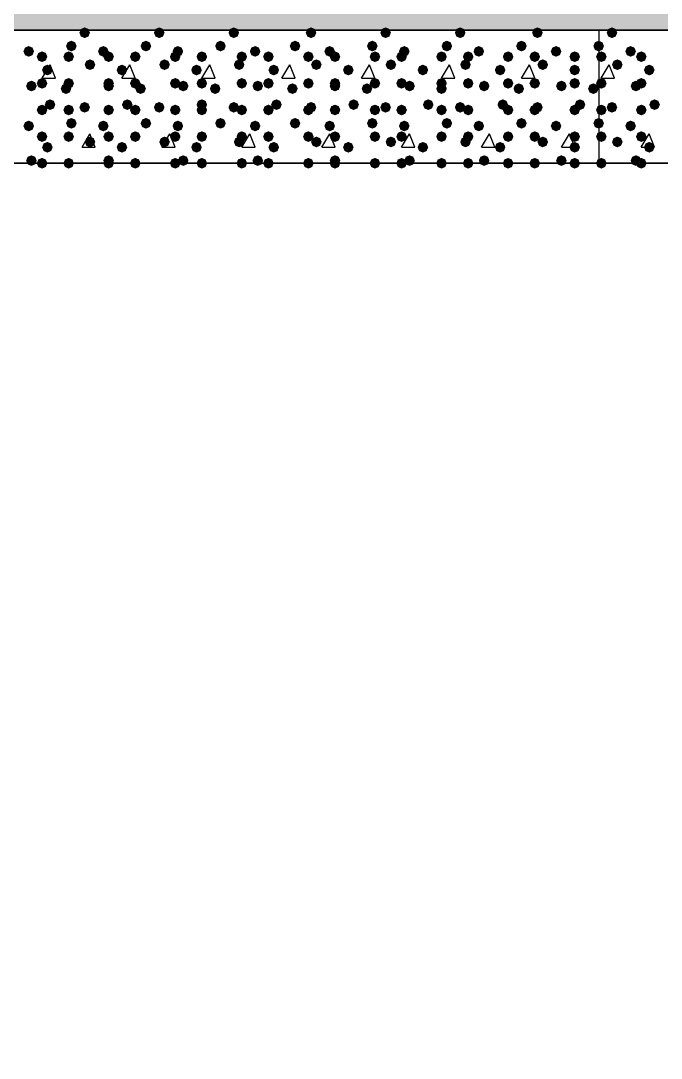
# Model space of a CAD drawing. Header units: millimetres. Extents: x 0 to 420, y 0 to 297.
# Drawn here: x 249.3 to 259.48, y 132.12 to 148.61 of the extents above; entities that cross this region are included whole.
import ezdxf

# ---------------------------------------------------------------- set-up
doc = ezdxf.new("R2010")
doc.units = ezdxf.units.MM
doc.layers.get('0').update_dxf_attribs({"linetype": 'CONTINUOUS'})

msp = doc.modelspace()

# ---------------------------------------------------------------- hatches: boundary and pattern name
at = {"true_color": 0x000008}
h = msp.add_hatch(color=0, dxfattribs=at)
h.paths.add_polyline_path([(379.603, 160.485667), (33.528, 160.485667), (379.603, 148.463)], flags=0)
h.paths.add_polyline_path([(33.528, 160.485667), (379.603, 148.463), (33.528, 148.463)], flags=0)
for points in [[(250.401667, 148.420667), (250.376796, 148.360871), (250.317, 148.336), (250.257204, 148.360871), (250.232333, 148.420667), (250.257204, 148.480462), (250.317, 148.505333), (250.376796, 148.480463)], [(251.587, 148.420667), (251.562129, 148.360871), (251.502333, 148.336), (251.442537, 148.360871), (251.417667, 148.420667), (251.442537, 148.480462), (251.502333, 148.505333), (251.562129, 148.480463)], [(252.772333, 148.420667), (252.747462, 148.360871), (252.687667, 148.336), (252.627871, 148.360871), (252.603, 148.420667), (252.627871, 148.480462), (252.687667, 148.505333), (252.747462, 148.480463)], [(254, 148.420667), (253.975129, 148.360871), (253.915333, 148.336), (253.855538, 148.360871), (253.830667, 148.420667), (253.855537, 148.480462), (253.915333, 148.505333), (253.975129, 148.480463)], [(255.185333, 148.420667), (255.160462, 148.360871), (255.100667, 148.336), (255.040871, 148.360871), (255.016, 148.420667), (255.040871, 148.480462), (255.100667, 148.505333), (255.160462, 148.480463)], [(256.370667, 148.420667), (256.345796, 148.360871), (256.286, 148.336), (256.226204, 148.360871), (256.201333, 148.420667), (256.226204, 148.480462), (256.286, 148.505333), (256.345796, 148.480463)], [(257.598333, 148.420667), (257.573463, 148.360871), (257.513667, 148.336), (257.453871, 148.360871), (257.429, 148.420667), (257.453871, 148.480462), (257.513667, 148.505333), (257.573462, 148.480463)], [(250.19, 148.209), (250.165129, 148.149204), (250.105333, 148.124333), (250.045538, 148.149204), (250.020667, 148.209), (250.045537, 148.268796), (250.105333, 148.293667), (250.165129, 148.268796)], [(251.375333, 148.209), (251.350462, 148.149204), (251.290667, 148.124333), (251.230871, 148.149204), (251.206, 148.209), (251.230871, 148.268796), (251.290667, 148.293667), (251.350462, 148.268796)], [(252.560667, 148.209), (252.535796, 148.149204), (252.476, 148.124333), (252.416204, 148.149204), (252.391333, 148.209), (252.416204, 148.268796), (252.476, 148.293667), (252.535796, 148.268796)], [(253.746, 148.209), (253.721129, 148.149204), (253.661333, 148.124333), (253.601538, 148.149204), (253.576667, 148.209), (253.601537, 148.268796), (253.661333, 148.293667), (253.721129, 148.268796)], [(254.973667, 148.209), (254.948796, 148.149204), (254.889, 148.124333), (254.829204, 148.149204), (254.804333, 148.209), (254.829204, 148.268796), (254.889, 148.293667), (254.948796, 148.268796)], [(256.159, 148.209), (256.134129, 148.149204), (256.074333, 148.124333), (256.014537, 148.149204), (255.989667, 148.209), (256.014537, 148.268796), (256.074333, 148.293667), (256.134129, 148.268796)], [(257.344333, 148.209), (257.319462, 148.149204), (257.259667, 148.124333), (257.199871, 148.149204), (257.175, 148.209), (257.199871, 148.268796), (257.259667, 148.293667), (257.319462, 148.268796)], [(258.572, 148.209), (258.547129, 148.149204), (258.487333, 148.124333), (258.427537, 148.149204), (258.402667, 148.209), (258.427537, 148.268796), (258.487333, 148.293667), (258.547129, 148.268796)], [(249.512667, 148.124333), (249.487796, 148.064537), (249.428, 148.039667), (249.368204, 148.064537), (249.343333, 148.124333), (249.368204, 148.184129), (249.428, 148.209), (249.487796, 148.184129)], [(249.724333, 148.039667), (249.699462, 147.979871), (249.639667, 147.955), (249.579871, 147.979871), (249.555, 148.039667), (249.579871, 148.099462), (249.639667, 148.124333), (249.699462, 148.099463)], [(250.147667, 148.039667), (250.122796, 147.979871), (250.063, 147.955), (250.003204, 147.979871), (249.978333, 148.039667), (250.003204, 148.099462), (250.063, 148.124333), (250.122796, 148.099463)], [(250.698, 148.124333), (250.673129, 148.064537), (250.613333, 148.039667), (250.553538, 148.064537), (250.528667, 148.124333), (250.553537, 148.184129), (250.613333, 148.209), (250.673129, 148.184129)], [(250.782667, 148.039667), (250.757796, 147.979871), (250.698, 147.955), (250.638204, 147.979871), (250.613333, 148.039667), (250.638204, 148.099462), (250.698, 148.124333), (250.757796, 148.099463)], [(251.206, 148.039667), (251.181129, 147.979871), (251.121333, 147.955), (251.061538, 147.979871), (251.036667, 148.039667), (251.061537, 148.099462), (251.121333, 148.124333), (251.181129, 148.099463)], [(251.841, 148.039667), (251.816129, 147.979871), (251.756333, 147.955), (251.696538, 147.979871), (251.671667, 148.039667), (251.696537, 148.099462), (251.756333, 148.124333), (251.816129, 148.099463)], [(251.883333, 148.124333), (251.858462, 148.064537), (251.798667, 148.039667), (251.738871, 148.064537), (251.714, 148.124333), (251.738871, 148.184129), (251.798667, 148.209), (251.858462, 148.184129)], [(252.264333, 148.039667), (252.239463, 147.979871), (252.179667, 147.955), (252.119871, 147.979871), (252.095, 148.039667), (252.119871, 148.099462), (252.179667, 148.124333), (252.239462, 148.099463)], [(252.899333, 148.039667), (252.874462, 147.979871), (252.814667, 147.955), (252.754871, 147.979871), (252.73, 148.039667), (252.754871, 148.099462), (252.814667, 148.124333), (252.874462, 148.099463)], [(253.111, 148.124333), (253.086129, 148.064537), (253.026333, 148.039667), (252.966538, 148.064537), (252.941667, 148.124333), (252.966537, 148.184129), (253.026333, 148.209), (253.086129, 148.184129)], [(253.322667, 148.039667), (253.297796, 147.979871), (253.238, 147.955), (253.178204, 147.979871), (253.153333, 148.039667), (253.178204, 148.099462), (253.238, 148.124333), (253.297796, 148.099463)], [(253.957667, 148.039667), (253.932796, 147.979871), (253.873, 147.955), (253.813204, 147.979871), (253.788333, 148.039667), (253.813204, 148.099462), (253.873, 148.124333), (253.932796, 148.099463)], [(254.296333, 148.124333), (254.271462, 148.064537), (254.211667, 148.039667), (254.151871, 148.064537), (254.127, 148.124333), (254.151871, 148.184129), (254.211667, 148.209), (254.271462, 148.184129)], [(254.381, 148.039667), (254.356129, 147.979871), (254.296333, 147.955), (254.236538, 147.979871), (254.211667, 148.039667), (254.236537, 148.099462), (254.296333, 148.124333), (254.356129, 148.099463)], [(255.016, 148.039667), (254.991129, 147.979871), (254.931333, 147.955), (254.871538, 147.979871), (254.846667, 148.039667), (254.871537, 148.099462), (254.931333, 148.124333), (254.991129, 148.099463)], [(255.439333, 148.039667), (255.414463, 147.979871), (255.354667, 147.955), (255.294871, 147.979871), (255.27, 148.039667), (255.294871, 148.099462), (255.354667, 148.124333), (255.414462, 148.099463)], [(255.481667, 148.124333), (255.456796, 148.064537), (255.397, 148.039667), (255.337204, 148.064537), (255.312333, 148.124333), (255.337204, 148.184129), (255.397, 148.209), (255.456796, 148.184129)], [(256.074333, 148.039667), (256.049463, 147.979871), (255.989667, 147.955), (255.929871, 147.979871), (255.905, 148.039667), (255.929871, 148.099462), (255.989667, 148.124333), (256.049462, 148.099463)], [(256.497667, 148.039667), (256.472796, 147.979871), (256.413, 147.955), (256.353204, 147.979871), (256.328333, 148.039667), (256.353204, 148.099462), (256.413, 148.124333), (256.472796, 148.099463)], [(256.667, 148.124333), (256.642129, 148.064537), (256.582333, 148.039667), (256.522538, 148.064537), (256.497667, 148.124333), (256.522537, 148.184129), (256.582333, 148.209), (256.642129, 148.184129)], [(257.132667, 148.039667), (257.107796, 147.979871), (257.048, 147.955), (256.988204, 147.979871), (256.963333, 148.039667), (256.988204, 148.099462), (257.048, 148.124333), (257.107796, 148.099463)], [(257.556, 148.039667), (257.531129, 147.979871), (257.471333, 147.955), (257.411538, 147.979871), (257.386667, 148.039667), (257.411537, 148.099462), (257.471333, 148.124333), (257.531129, 148.099463)], [(257.894667, 148.124333), (257.869796, 148.064537), (257.81, 148.039667), (257.750204, 148.064537), (257.725333, 148.124333), (257.750204, 148.184129), (257.81, 148.209), (257.869796, 148.184129)], [(258.191, 148.039667), (258.166129, 147.979871), (258.106333, 147.955), (258.046538, 147.979871), (258.021667, 148.039667), (258.046537, 148.099462), (258.106333, 148.124333), (258.166129, 148.099463)], [(249.809, 147.828), (249.784129, 147.768204), (249.724333, 147.743333), (249.664537, 147.768204), (249.639667, 147.828), (249.664537, 147.887796), (249.724333, 147.912667), (249.784129, 147.887796)], [(250.486333, 147.912667), (250.461462, 147.852871), (250.401667, 147.828), (250.341871, 147.852871), (250.317, 147.912667), (250.341871, 147.972462), (250.401667, 147.997333), (250.461462, 147.972463)], [(250.994333, 147.828), (250.969462, 147.768204), (250.909667, 147.743333), (250.849871, 147.768204), (250.825, 147.828), (250.849871, 147.887796), (250.909667, 147.912667), (250.969462, 147.887796)], [(251.671667, 147.912667), (251.646796, 147.852871), (251.587, 147.828), (251.527204, 147.852871), (251.502333, 147.912667), (251.527204, 147.972462), (251.587, 147.997333), (251.646796, 147.972463)], [(252.179667, 147.828), (252.154796, 147.768204), (252.095, 147.743333), (252.035204, 147.768204), (252.010333, 147.828), (252.035204, 147.887796), (252.095, 147.912667), (252.154796, 147.887796)], [(252.857, 147.912667), (252.832129, 147.852871), (252.772333, 147.828), (252.712538, 147.852871), (252.687667, 147.912667), (252.712537, 147.972462), (252.772333, 147.997333), (252.832129, 147.972463)], [(253.407333, 147.828), (253.382462, 147.768204), (253.322667, 147.743333), (253.262871, 147.768204), (253.238, 147.828), (253.262871, 147.887796), (253.322667, 147.912667), (253.382462, 147.887796)], [(254.084667, 147.912667), (254.059796, 147.852871), (254, 147.828), (253.940204, 147.852871), (253.915333, 147.912667), (253.940204, 147.972462), (254, 147.997333), (254.059796, 147.972463)], [(254.592667, 147.828), (254.567796, 147.768204), (254.508, 147.743333), (254.448204, 147.768204), (254.423333, 147.828), (254.448204, 147.887796), (254.508, 147.912667), (254.567796, 147.887796)], [(255.27, 147.912667), (255.245129, 147.852871), (255.185333, 147.828), (255.125538, 147.852871), (255.100667, 147.912667), (255.125537, 147.972462), (255.185333, 147.997333), (255.245129, 147.972463)], [(255.778, 147.828), (255.753129, 147.768204), (255.693333, 147.743333), (255.633537, 147.768204), (255.608667, 147.828), (255.633537, 147.887796), (255.693333, 147.912667), (255.753129, 147.887796)], [(256.455333, 147.912667), (256.430462, 147.852871), (256.370667, 147.828), (256.310871, 147.852871), (256.286, 147.912667), (256.310871, 147.972462), (256.370667, 147.997333), (256.430462, 147.972463)], [(257.005667, 147.828), (256.980796, 147.768204), (256.921, 147.743333), (256.861204, 147.768204), (256.836333, 147.828), (256.861204, 147.887796), (256.921, 147.912667), (256.980796, 147.887796)], [(257.683, 147.912667), (257.658129, 147.852871), (257.598333, 147.828), (257.538537, 147.852871), (257.513667, 147.912667), (257.538537, 147.972462), (257.598333, 147.997333), (257.658129, 147.972463)], [(258.191, 147.828), (258.166129, 147.768204), (258.106333, 147.743333), (258.046538, 147.768204), (258.021667, 147.828), (258.046537, 147.887796), (258.106333, 147.912667), (258.166129, 147.887796)], [(249.555, 147.574), (249.530129, 147.514204), (249.470333, 147.489333), (249.410538, 147.514204), (249.385667, 147.574), (249.410537, 147.633796), (249.470333, 147.658667), (249.530129, 147.633796)], [(249.724333, 147.616333), (249.699462, 147.556537), (249.639667, 147.531667), (249.579871, 147.556537), (249.555, 147.616333), (249.579871, 147.676129), (249.639667, 147.701), (249.699462, 147.676129)], [(250.105333, 147.531667), (250.080462, 147.471871), (250.020667, 147.447), (249.960871, 147.471871), (249.936, 147.531667), (249.960871, 147.591462), (250.020667, 147.616333), (250.080462, 147.591463)], [(250.147667, 147.616333), (250.122796, 147.556537), (250.063, 147.531667), (250.003204, 147.556537), (249.978333, 147.616333), (250.003204, 147.676129), (250.063, 147.701), (250.122796, 147.676129)], [(250.782667, 147.616333), (250.757796, 147.556537), (250.698, 147.531667), (250.638204, 147.556537), (250.613333, 147.616333), (250.638204, 147.676129), (250.698, 147.701), (250.757796, 147.676129)], [(250.782667, 147.574), (250.757796, 147.514204), (250.698, 147.489333), (250.638204, 147.514204), (250.613333, 147.574), (250.638204, 147.633796), (250.698, 147.658667), (250.757796, 147.633796)], [(251.206, 147.616333), (251.181129, 147.556537), (251.121333, 147.531667), (251.061538, 147.556537), (251.036667, 147.616333), (251.061537, 147.676129), (251.121333, 147.701), (251.181129, 147.676129)], [(251.290667, 147.531667), (251.265796, 147.471871), (251.206, 147.447), (251.146204, 147.471871), (251.121333, 147.531667), (251.146204, 147.591462), (251.206, 147.616333), (251.265796, 147.591463)], [(251.841, 147.616333), (251.816129, 147.556537), (251.756333, 147.531667), (251.696538, 147.556537), (251.671667, 147.616333), (251.696537, 147.676129), (251.756333, 147.701), (251.816129, 147.676129)], [(251.968, 147.574), (251.943129, 147.514204), (251.883333, 147.489333), (251.823537, 147.514204), (251.798667, 147.574), (251.823537, 147.633796), (251.883333, 147.658667), (251.943129, 147.633796)], [(252.264333, 147.616333), (252.239463, 147.556537), (252.179667, 147.531667), (252.119871, 147.556537), (252.095, 147.616333), (252.119871, 147.676129), (252.179667, 147.701), (252.239462, 147.676129)], [(252.476, 147.531667), (252.451129, 147.471871), (252.391333, 147.447), (252.331538, 147.471871), (252.306667, 147.531667), (252.331537, 147.591462), (252.391333, 147.616333), (252.451129, 147.591463)], [(252.899333, 147.616333), (252.874462, 147.556537), (252.814667, 147.531667), (252.754871, 147.556537), (252.73, 147.616333), (252.754871, 147.676129), (252.814667, 147.701), (252.874462, 147.676129)], [(253.153333, 147.574), (253.128462, 147.514204), (253.068667, 147.489333), (253.008871, 147.514204), (252.984, 147.574), (253.008871, 147.633796), (253.068667, 147.658667), (253.128462, 147.633796)], [(253.322667, 147.616333), (253.297796, 147.556537), (253.238, 147.531667), (253.178204, 147.556537), (253.153333, 147.616333), (253.178204, 147.676129), (253.238, 147.701), (253.297796, 147.676129)], [(253.703667, 147.531667), (253.678796, 147.471871), (253.619, 147.447), (253.559204, 147.471871), (253.534333, 147.531667), (253.559204, 147.591462), (253.619, 147.616333), (253.678796, 147.591463)], [(253.957667, 147.616333), (253.932796, 147.556537), (253.873, 147.531667), (253.813204, 147.556537), (253.788333, 147.616333), (253.813204, 147.676129), (253.873, 147.701), (253.932796, 147.676129)], [(254.381, 147.616333), (254.356129, 147.556537), (254.296333, 147.531667), (254.236538, 147.556537), (254.211667, 147.616333), (254.236537, 147.676129), (254.296333, 147.701), (254.356129, 147.676129)], [(254.381, 147.574), (254.356129, 147.514204), (254.296333, 147.489333), (254.236538, 147.514204), (254.211667, 147.574), (254.236537, 147.633796), (254.296333, 147.658667), (254.356129, 147.633796)], [(254.889, 147.531667), (254.864129, 147.471871), (254.804333, 147.447), (254.744538, 147.471871), (254.719667, 147.531667), (254.744537, 147.591462), (254.804333, 147.616333), (254.864129, 147.591463)], [(255.016, 147.616333), (254.991129, 147.556537), (254.931333, 147.531667), (254.871538, 147.556537), (254.846667, 147.616333), (254.871537, 147.676129), (254.931333, 147.701), (254.991129, 147.676129)], [(255.439333, 147.616333), (255.414463, 147.556537), (255.354667, 147.531667), (255.294871, 147.556537), (255.27, 147.616333), (255.294871, 147.676129), (255.354667, 147.701), (255.414462, 147.676129)], [(255.566333, 147.574), (255.541462, 147.514204), (255.481667, 147.489333), (255.421871, 147.514204), (255.397, 147.574), (255.421871, 147.633796), (255.481667, 147.658667), (255.541462, 147.633796)], [(256.074333, 147.616333), (256.049463, 147.556537), (255.989667, 147.531667), (255.929871, 147.556537), (255.905, 147.616333), (255.929871, 147.676129), (255.989667, 147.701), (256.049462, 147.676129)], [(256.074333, 147.531667), (256.049463, 147.471871), (255.989667, 147.447), (255.929871, 147.471871), (255.905, 147.531667), (255.929871, 147.591462), (255.989667, 147.616333), (256.049462, 147.591463)], [(256.497667, 147.616333), (256.472796, 147.556537), (256.413, 147.531667), (256.353204, 147.556537), (256.328333, 147.616333), (256.353204, 147.676129), (256.413, 147.701), (256.472796, 147.676129)], [(256.751667, 147.574), (256.726796, 147.514204), (256.667, 147.489333), (256.607204, 147.514204), (256.582333, 147.574), (256.607204, 147.633796), (256.667, 147.658667), (256.726796, 147.633796)], [(257.132667, 147.616333), (257.107796, 147.556537), (257.048, 147.531667), (256.988204, 147.556537), (256.963333, 147.616333), (256.988204, 147.676129), (257.048, 147.701), (257.107796, 147.676129)], [(257.302, 147.531667), (257.277129, 147.471871), (257.217333, 147.447), (257.157537, 147.471871), (257.132667, 147.531667), (257.157537, 147.591462), (257.217333, 147.616333), (257.277129, 147.591463)], [(257.556, 147.616333), (257.531129, 147.556537), (257.471333, 147.531667), (257.411538, 147.556537), (257.386667, 147.616333), (257.411537, 147.676129), (257.471333, 147.701), (257.531129, 147.676129)], [(257.979333, 147.574), (257.954462, 147.514204), (257.894667, 147.489333), (257.834871, 147.514204), (257.81, 147.574), (257.834871, 147.633796), (257.894667, 147.658667), (257.954462, 147.633796)], [(258.191, 147.616333), (258.166129, 147.556537), (258.106333, 147.531667), (258.046538, 147.556537), (258.021667, 147.616333), (258.046537, 147.676129), (258.106333, 147.701), (258.166129, 147.676129)], [(258.487333, 147.531667), (258.462463, 147.471871), (258.402667, 147.447), (258.342871, 147.471871), (258.318, 147.531667), (258.342871, 147.591462), (258.402667, 147.616333), (258.462462, 147.591463)], [(249.724333, 147.193), (249.699462, 147.133204), (249.639667, 147.108333), (249.579871, 147.133204), (249.555, 147.193), (249.579871, 147.252796), (249.639667, 147.277667), (249.699462, 147.252796)], [(249.851333, 147.277667), (249.826462, 147.217871), (249.766667, 147.193), (249.706871, 147.217871), (249.682, 147.277667), (249.706871, 147.337462), (249.766667, 147.362333), (249.826462, 147.337463)], [(250.147667, 147.193), (250.122796, 147.133204), (250.063, 147.108333), (250.003204, 147.133204), (249.978333, 147.193), (250.003204, 147.252796), (250.063, 147.277667), (250.122796, 147.252796)], [(250.401667, 147.235333), (250.376796, 147.175537), (250.317, 147.150667), (250.257204, 147.175537), (250.232333, 147.235333), (250.257204, 147.295129), (250.317, 147.32), (250.376796, 147.295129)], [(250.782667, 147.193), (250.757796, 147.133204), (250.698, 147.108333), (250.638204, 147.133204), (250.613333, 147.193), (250.638204, 147.252796), (250.698, 147.277667), (250.757796, 147.252796)], [(251.079, 147.277667), (251.054129, 147.217871), (250.994333, 147.193), (250.934538, 147.217871), (250.909667, 147.277667), (250.934537, 147.337462), (250.994333, 147.362333), (251.054129, 147.337463)], [(251.206, 147.193), (251.181129, 147.133204), (251.121333, 147.108333), (251.061538, 147.133204), (251.036667, 147.193), (251.061537, 147.252796), (251.121333, 147.277667), (251.181129, 147.252796)], [(251.587, 147.235333), (251.562129, 147.175537), (251.502333, 147.150667), (251.442537, 147.175537), (251.417667, 147.235333), (251.442537, 147.295129), (251.502333, 147.32), (251.562129, 147.295129)], [(251.841, 147.193), (251.816129, 147.133204), (251.756333, 147.108333), (251.696538, 147.133204), (251.671667, 147.193), (251.696537, 147.252796), (251.756333, 147.277667), (251.816129, 147.252796)], [(252.264333, 147.277667), (252.239463, 147.217871), (252.179667, 147.193), (252.119871, 147.217871), (252.095, 147.277667), (252.119871, 147.337462), (252.179667, 147.362333), (252.239462, 147.337463)], [(252.264333, 147.193), (252.239463, 147.133204), (252.179667, 147.108333), (252.119871, 147.133204), (252.095, 147.193), (252.119871, 147.252796), (252.179667, 147.277667), (252.239462, 147.252796)], [(252.772333, 147.235333), (252.747462, 147.175537), (252.687667, 147.150667), (252.627871, 147.175537), (252.603, 147.235333), (252.627871, 147.295129), (252.687667, 147.32), (252.747462, 147.295129)], [(252.899333, 147.193), (252.874462, 147.133204), (252.814667, 147.108333), (252.754871, 147.133204), (252.73, 147.193), (252.754871, 147.252796), (252.814667, 147.277667), (252.874462, 147.252796)], [(253.322667, 147.193), (253.297796, 147.133204), (253.238, 147.108333), (253.178204, 147.133204), (253.153333, 147.193), (253.178204, 147.252796), (253.238, 147.277667), (253.297796, 147.252796)], [(253.449667, 147.277667), (253.424796, 147.217871), (253.365, 147.193), (253.305204, 147.217871), (253.280333, 147.277667), (253.305204, 147.337462), (253.365, 147.362333), (253.424796, 147.337463)], [(253.957667, 147.193), (253.932796, 147.133204), (253.873, 147.108333), (253.813204, 147.133204), (253.788333, 147.193), (253.813204, 147.252796), (253.873, 147.277667), (253.932796, 147.252796)], [(254, 147.235333), (253.975129, 147.175537), (253.915333, 147.150667), (253.855538, 147.175537), (253.830667, 147.235333), (253.855537, 147.295129), (253.915333, 147.32), (253.975129, 147.295129)], [(254.381, 147.193), (254.356129, 147.133204), (254.296333, 147.108333), (254.236538, 147.133204), (254.211667, 147.193), (254.236537, 147.252796), (254.296333, 147.277667), (254.356129, 147.252796)], [(254.677333, 147.277667), (254.652462, 147.217871), (254.592667, 147.193), (254.532871, 147.217871), (254.508, 147.277667), (254.532871, 147.337462), (254.592667, 147.362333), (254.652462, 147.337463)], [(255.016, 147.193), (254.991129, 147.133204), (254.931333, 147.108333), (254.871538, 147.133204), (254.846667, 147.193), (254.871537, 147.252796), (254.931333, 147.277667), (254.991129, 147.252796)], [(255.185333, 147.235333), (255.160462, 147.175537), (255.100667, 147.150667), (255.040871, 147.175537), (255.016, 147.235333), (255.040871, 147.295129), (255.100667, 147.32), (255.160462, 147.295129)], [(255.439333, 147.193), (255.414463, 147.133204), (255.354667, 147.108333), (255.294871, 147.133204), (255.27, 147.193), (255.294871, 147.252796), (255.354667, 147.277667), (255.414462, 147.252796)], [(255.862667, 147.277667), (255.837796, 147.217871), (255.778, 147.193), (255.718204, 147.217871), (255.693333, 147.277667), (255.718204, 147.337462), (255.778, 147.362333), (255.837796, 147.337463)], [(256.074333, 147.193), (256.049463, 147.133204), (255.989667, 147.108333), (255.929871, 147.133204), (255.905, 147.193), (255.929871, 147.252796), (255.989667, 147.277667), (256.049462, 147.252796)], [(256.370667, 147.235333), (256.345796, 147.175537), (256.286, 147.150667), (256.226204, 147.175537), (256.201333, 147.235333), (256.226204, 147.295129), (256.286, 147.32), (256.345796, 147.295129)], [(256.497667, 147.193), (256.472796, 147.133204), (256.413, 147.108333), (256.353204, 147.133204), (256.328333, 147.193), (256.353204, 147.252796), (256.413, 147.277667), (256.472796, 147.252796)], [(257.048, 147.277667), (257.023129, 147.217871), (256.963333, 147.193), (256.903537, 147.217871), (256.878667, 147.277667), (256.903537, 147.337462), (256.963333, 147.362333), (257.023129, 147.337463)], [(257.132667, 147.193), (257.107796, 147.133204), (257.048, 147.108333), (256.988204, 147.133204), (256.963333, 147.193), (256.988204, 147.252796), (257.048, 147.277667), (257.107796, 147.252796)], [(257.556, 147.193), (257.531129, 147.133204), (257.471333, 147.108333), (257.411538, 147.133204), (257.386667, 147.193), (257.411537, 147.252796), (257.471333, 147.277667), (257.531129, 147.252796)], [(257.598333, 147.235333), (257.573463, 147.175537), (257.513667, 147.150667), (257.453871, 147.175537), (257.429, 147.235333), (257.453871, 147.295129), (257.513667, 147.32), (257.573462, 147.295129)], [(258.191, 147.193), (258.166129, 147.133204), (258.106333, 147.108333), (258.046538, 147.133204), (258.021667, 147.193), (258.046537, 147.252796), (258.106333, 147.277667), (258.166129, 147.252796)], [(258.275667, 147.277667), (258.250796, 147.217871), (258.191, 147.193), (258.131204, 147.217871), (258.106333, 147.277667), (258.131204, 147.337462), (258.191, 147.362333), (258.250796, 147.337463)], [(249.512667, 146.939), (249.487796, 146.879204), (249.428, 146.854333), (249.368204, 146.879204), (249.343333, 146.939), (249.368204, 146.998796), (249.428, 147.023667), (249.487796, 146.998796)], [(250.19, 146.981333), (250.165129, 146.921537), (250.105333, 146.896667), (250.045538, 146.921537), (250.020667, 146.981333), (250.045537, 147.041129), (250.105333, 147.066), (250.165129, 147.041129)], [(250.698, 146.939), (250.673129, 146.879204), (250.613333, 146.854333), (250.553538, 146.879204), (250.528667, 146.939), (250.553537, 146.998796), (250.613333, 147.023667), (250.673129, 146.998796)], [(251.375333, 146.981333), (251.350462, 146.921537), (251.290667, 146.896667), (251.230871, 146.921537), (251.206, 146.981333), (251.230871, 147.041129), (251.290667, 147.066), (251.350462, 147.041129)], [(251.883333, 146.939), (251.858462, 146.879204), (251.798667, 146.854333), (251.738871, 146.879204), (251.714, 146.939), (251.738871, 146.998796), (251.798667, 147.023667), (251.858462, 146.998796)], [(252.560667, 146.981333), (252.535796, 146.921537), (252.476, 146.896667), (252.416204, 146.921537), (252.391333, 146.981333), (252.416204, 147.041129), (252.476, 147.066), (252.535796, 147.041129)], [(253.111, 146.939), (253.086129, 146.879204), (253.026333, 146.854333), (252.966538, 146.879204), (252.941667, 146.939), (252.966537, 146.998796), (253.026333, 147.023667), (253.086129, 146.998796)], [(253.746, 146.981333), (253.721129, 146.921537), (253.661333, 146.896667), (253.601538, 146.921537), (253.576667, 146.981333), (253.601537, 147.041129), (253.661333, 147.066), (253.721129, 147.041129)], [(254.296333, 146.939), (254.271462, 146.879204), (254.211667, 146.854333), (254.151871, 146.879204), (254.127, 146.939), (254.151871, 146.998796), (254.211667, 147.023667), (254.271462, 146.998796)], [(254.973667, 146.981333), (254.948796, 146.921537), (254.889, 146.896667), (254.829204, 146.921537), (254.804333, 146.981333), (254.829204, 147.041129), (254.889, 147.066), (254.948796, 147.041129)], [(255.481667, 146.939), (255.456796, 146.879204), (255.397, 146.854333), (255.337204, 146.879204), (255.312333, 146.939), (255.337204, 146.998796), (255.397, 147.023667), (255.456796, 146.998796)], [(256.159, 146.981333), (256.134129, 146.921537), (256.074333, 146.896667), (256.014537, 146.921537), (255.989667, 146.981333), (256.014537, 147.041129), (256.074333, 147.066), (256.134129, 147.041129)], [(256.667, 146.939), (256.642129, 146.879204), (256.582333, 146.854333), (256.522538, 146.879204), (256.497667, 146.939), (256.522537, 146.998796), (256.582333, 147.023667), (256.642129, 146.998796)], [(257.344333, 146.981333), (257.319462, 146.921537), (257.259667, 146.896667), (257.199871, 146.921537), (257.175, 146.981333), (257.199871, 147.041129), (257.259667, 147.066), (257.319462, 147.041129)], [(257.894667, 146.939), (257.869796, 146.879204), (257.81, 146.854333), (257.750204, 146.879204), (257.725333, 146.939), (257.750204, 146.998796), (257.81, 147.023667), (257.869796, 146.998796)], [(258.572, 146.981333), (258.547129, 146.921537), (258.487333, 146.896667), (258.427537, 146.921537), (258.402667, 146.981333), (258.427537, 147.041129), (258.487333, 147.066), (258.547129, 147.041129)], [(249.724333, 146.769667), (249.699462, 146.709871), (249.639667, 146.685), (249.579871, 146.709871), (249.555, 146.769667), (249.579871, 146.829462), (249.639667, 146.854333), (249.699462, 146.829463)], [(250.147667, 146.769667), (250.122796, 146.709871), (250.063, 146.685), (250.003204, 146.709871), (249.978333, 146.769667), (250.003204, 146.829462), (250.063, 146.854333), (250.122796, 146.829463)], [(250.486333, 146.685), (250.461462, 146.625204), (250.401667, 146.600333), (250.341871, 146.625204), (250.317, 146.685), (250.341871, 146.744796), (250.401667, 146.769667), (250.461462, 146.744796)], [(250.782667, 146.769667), (250.757796, 146.709871), (250.698, 146.685), (250.638204, 146.709871), (250.613333, 146.769667), (250.638204, 146.829462), (250.698, 146.854333), (250.757796, 146.829463)], [(251.206, 146.769667), (251.181129, 146.709871), (251.121333, 146.685), (251.061538, 146.709871), (251.036667, 146.769667), (251.061537, 146.829462), (251.121333, 146.854333), (251.181129, 146.829463)], [(251.671667, 146.685), (251.646796, 146.625204), (251.587, 146.600333), (251.527204, 146.625204), (251.502333, 146.685), (251.527204, 146.744796), (251.587, 146.769667), (251.646796, 146.744796)], [(251.841, 146.769667), (251.816129, 146.709871), (251.756333, 146.685), (251.696538, 146.709871), (251.671667, 146.769667), (251.696537, 146.829462), (251.756333, 146.854333), (251.816129, 146.829463)], [(252.264333, 146.769667), (252.239463, 146.709871), (252.179667, 146.685), (252.119871, 146.709871), (252.095, 146.769667), (252.119871, 146.829462), (252.179667, 146.854333), (252.239462, 146.829463)], [(252.857, 146.685), (252.832129, 146.625204), (252.772333, 146.600333), (252.712538, 146.625204), (252.687667, 146.685), (252.712537, 146.744796), (252.772333, 146.769667), (252.832129, 146.744796)], [(252.899333, 146.769667), (252.874462, 146.709871), (252.814667, 146.685), (252.754871, 146.709871), (252.73, 146.769667), (252.754871, 146.829462), (252.814667, 146.854333), (252.874462, 146.829463)], [(253.322667, 146.769667), (253.297796, 146.709871), (253.238, 146.685), (253.178204, 146.709871), (253.153333, 146.769667), (253.178204, 146.829462), (253.238, 146.854333), (253.297796, 146.829463)], [(253.957667, 146.769667), (253.932796, 146.709871), (253.873, 146.685), (253.813204, 146.709871), (253.788333, 146.769667), (253.813204, 146.829462), (253.873, 146.854333), (253.932796, 146.829463)], [(254.084667, 146.685), (254.059796, 146.625204), (254, 146.600333), (253.940204, 146.625204), (253.915333, 146.685), (253.940204, 146.744796), (254, 146.769667), (254.059796, 146.744796)], [(254.381, 146.769667), (254.356129, 146.709871), (254.296333, 146.685), (254.236538, 146.709871), (254.211667, 146.769667), (254.236537, 146.829462), (254.296333, 146.854333), (254.356129, 146.829463)], [(255.016, 146.769667), (254.991129, 146.709871), (254.931333, 146.685), (254.871538, 146.709871), (254.846667, 146.769667), (254.871537, 146.829462), (254.931333, 146.854333), (254.991129, 146.829463)], [(255.27, 146.685), (255.245129, 146.625204), (255.185333, 146.600333), (255.125538, 146.625204), (255.100667, 146.685), (255.125537, 146.744796), (255.185333, 146.769667), (255.245129, 146.744796)], [(255.439333, 146.769667), (255.414463, 146.709871), (255.354667, 146.685), (255.294871, 146.709871), (255.27, 146.769667), (255.294871, 146.829462), (255.354667, 146.854333), (255.414462, 146.829463)], [(256.074333, 146.769667), (256.049463, 146.709871), (255.989667, 146.685), (255.929871, 146.709871), (255.905, 146.769667), (255.929871, 146.829462), (255.989667, 146.854333), (256.049462, 146.829463)], [(256.455333, 146.685), (256.430462, 146.625204), (256.370667, 146.600333), (256.310871, 146.625204), (256.286, 146.685), (256.310871, 146.744796), (256.370667, 146.769667), (256.430462, 146.744796)], [(256.497667, 146.769667), (256.472796, 146.709871), (256.413, 146.685), (256.353204, 146.709871), (256.328333, 146.769667), (256.353204, 146.829462), (256.413, 146.854333), (256.472796, 146.829463)], [(257.132667, 146.769667), (257.107796, 146.709871), (257.048, 146.685), (256.988204, 146.709871), (256.963333, 146.769667), (256.988204, 146.829462), (257.048, 146.854333), (257.107796, 146.829463)], [(257.556, 146.769667), (257.531129, 146.709871), (257.471333, 146.685), (257.411538, 146.709871), (257.386667, 146.769667), (257.411537, 146.829462), (257.471333, 146.854333), (257.531129, 146.829463)], [(257.683, 146.685), (257.658129, 146.625204), (257.598333, 146.600333), (257.538537, 146.625204), (257.513667, 146.685), (257.538537, 146.744796), (257.598333, 146.769667), (257.658129, 146.744796)], [(258.191, 146.769667), (258.166129, 146.709871), (258.106333, 146.685), (258.046538, 146.709871), (258.021667, 146.769667), (258.046537, 146.829462), (258.106333, 146.854333), (258.166129, 146.829463)], [(249.809, 146.600333), (249.784129, 146.540537), (249.724333, 146.515667), (249.664537, 146.540537), (249.639667, 146.600333), (249.664537, 146.660129), (249.724333, 146.685), (249.784129, 146.660129)], [(250.994333, 146.600333), (250.969462, 146.540537), (250.909667, 146.515667), (250.849871, 146.540537), (250.825, 146.600333), (250.849871, 146.660129), (250.909667, 146.685), (250.969462, 146.660129)], [(252.179667, 146.600333), (252.154796, 146.540537), (252.095, 146.515667), (252.035204, 146.540537), (252.010333, 146.600333), (252.035204, 146.660129), (252.095, 146.685), (252.154796, 146.660129)], [(253.407333, 146.600333), (253.382462, 146.540537), (253.322667, 146.515667), (253.262871, 146.540537), (253.238, 146.600333), (253.262871, 146.660129), (253.322667, 146.685), (253.382462, 146.660129)], [(254.592667, 146.600333), (254.567796, 146.540537), (254.508, 146.515667), (254.448204, 146.540537), (254.423333, 146.600333), (254.448204, 146.660129), (254.508, 146.685), (254.567796, 146.660129)], [(255.778, 146.600333), (255.753129, 146.540537), (255.693333, 146.515667), (255.633537, 146.540537), (255.608667, 146.600333), (255.633537, 146.660129), (255.693333, 146.685), (255.753129, 146.660129)], [(257.005667, 146.600333), (256.980796, 146.540537), (256.921, 146.515667), (256.861204, 146.540537), (256.836333, 146.600333), (256.861204, 146.660129), (256.921, 146.685), (256.980796, 146.660129)], [(258.191, 146.600333), (258.166129, 146.540537), (258.106333, 146.515667), (258.046538, 146.540537), (258.021667, 146.600333), (258.046537, 146.660129), (258.106333, 146.685), (258.166129, 146.660129)], [(249.555, 146.388667), (249.530129, 146.328871), (249.470333, 146.304), (249.410538, 146.328871), (249.385667, 146.388667), (249.410537, 146.448462), (249.470333, 146.473333), (249.530129, 146.448463)], [(249.724333, 146.346333), (249.699462, 146.286537), (249.639667, 146.261667), (249.579871, 146.286537), (249.555, 146.346333), (249.579871, 146.406129), (249.639667, 146.431), (249.699462, 146.406129)], [(250.147667, 146.346333), (250.122796, 146.286537), (250.063, 146.261667), (250.003204, 146.286537), (249.978333, 146.346333), (250.003204, 146.406129), (250.063, 146.431), (250.122796, 146.406129)], [(250.782667, 146.388667), (250.757796, 146.328871), (250.698, 146.304), (250.638204, 146.328871), (250.613333, 146.388667), (250.638204, 146.448462), (250.698, 146.473333), (250.757796, 146.448463)], [(250.782667, 146.346333), (250.757796, 146.286537), (250.698, 146.261667), (250.638204, 146.286537), (250.613333, 146.346333), (250.638204, 146.406129), (250.698, 146.431), (250.757796, 146.406129)], [(251.206, 146.346333), (251.181129, 146.286537), (251.121333, 146.261667), (251.061538, 146.286537), (251.036667, 146.346333), (251.061537, 146.406129), (251.121333, 146.431), (251.181129, 146.406129)], [(251.841, 146.346333), (251.816129, 146.286537), (251.756333, 146.261667), (251.696538, 146.286537), (251.671667, 146.346333), (251.696537, 146.406129), (251.756333, 146.431), (251.816129, 146.406129)], [(251.968, 146.388667), (251.943129, 146.328871), (251.883333, 146.304), (251.823537, 146.328871), (251.798667, 146.388667), (251.823537, 146.448462), (251.883333, 146.473333), (251.943129, 146.448463)], [(252.264333, 146.346333), (252.239463, 146.286537), (252.179667, 146.261667), (252.119871, 146.286537), (252.095, 146.346333), (252.119871, 146.406129), (252.179667, 146.431), (252.239462, 146.406129)], [(252.899333, 146.346333), (252.874462, 146.286537), (252.814667, 146.261667), (252.754871, 146.286537), (252.73, 146.346333), (252.754871, 146.406129), (252.814667, 146.431), (252.874462, 146.406129)], [(253.153333, 146.388667), (253.128462, 146.328871), (253.068667, 146.304), (253.008871, 146.328871), (252.984, 146.388667), (253.008871, 146.448462), (253.068667, 146.473333), (253.128462, 146.448463)], [(253.322667, 146.346333), (253.297796, 146.286537), (253.238, 146.261667), (253.178204, 146.286537), (253.153333, 146.346333), (253.178204, 146.406129), (253.238, 146.431), (253.297796, 146.406129)], [(253.957667, 146.346333), (253.932796, 146.286537), (253.873, 146.261667), (253.813204, 146.286537), (253.788333, 146.346333), (253.813204, 146.406129), (253.873, 146.431), (253.932796, 146.406129)], [(254.381, 146.388667), (254.356129, 146.328871), (254.296333, 146.304), (254.236538, 146.328871), (254.211667, 146.388667), (254.236537, 146.448462), (254.296333, 146.473333), (254.356129, 146.448463)], [(254.381, 146.346333), (254.356129, 146.286537), (254.296333, 146.261667), (254.236538, 146.286537), (254.211667, 146.346333), (254.236537, 146.406129), (254.296333, 146.431), (254.356129, 146.406129)], [(255.016, 146.346333), (254.991129, 146.286537), (254.931333, 146.261667), (254.871538, 146.286537), (254.846667, 146.346333), (254.871537, 146.406129), (254.931333, 146.431), (254.991129, 146.406129)], [(255.439333, 146.346333), (255.414463, 146.286537), (255.354667, 146.261667), (255.294871, 146.286537), (255.27, 146.346333), (255.294871, 146.406129), (255.354667, 146.431), (255.414462, 146.406129)], [(255.566333, 146.388667), (255.541462, 146.328871), (255.481667, 146.304), (255.421871, 146.328871), (255.397, 146.388667), (255.421871, 146.448462), (255.481667, 146.473333), (255.541462, 146.448463)], [(256.074333, 146.346333), (256.049463, 146.286537), (255.989667, 146.261667), (255.929871, 146.286537), (255.905, 146.346333), (255.929871, 146.406129), (255.989667, 146.431), (256.049462, 146.406129)], [(256.497667, 146.346333), (256.472796, 146.286537), (256.413, 146.261667), (256.353204, 146.286537), (256.328333, 146.346333), (256.353204, 146.406129), (256.413, 146.431), (256.472796, 146.406129)], [(256.751667, 146.388667), (256.726796, 146.328871), (256.667, 146.304), (256.607204, 146.328871), (256.582333, 146.388667), (256.607204, 146.448462), (256.667, 146.473333), (256.726796, 146.448463)], [(257.132667, 146.346333), (257.107796, 146.286537), (257.048, 146.261667), (256.988204, 146.286537), (256.963333, 146.346333), (256.988204, 146.406129), (257.048, 146.431), (257.107796, 146.406129)], [(257.556, 146.346333), (257.531129, 146.286537), (257.471333, 146.261667), (257.411538, 146.286537), (257.386667, 146.346333), (257.411537, 146.406129), (257.471333, 146.431), (257.531129, 146.406129)], [(257.979333, 146.388667), (257.954462, 146.328871), (257.894667, 146.304), (257.834871, 146.328871), (257.81, 146.388667), (257.834871, 146.448462), (257.894667, 146.473333), (257.954462, 146.448463)], [(258.191, 146.346333), (258.166129, 146.286537), (258.106333, 146.261667), (258.046538, 146.286537), (258.021667, 146.346333), (258.046537, 146.406129), (258.106333, 146.431), (258.166129, 146.406129)]]:
    msp.add_hatch(color=0, dxfattribs=at).paths.add_polyline_path(points, flags=0)
at = {"true_color": 0x000007}
for points in [[(258.783667, 148.420667), (258.758796, 148.360871), (258.699, 148.336), (258.639204, 148.360871), (258.614333, 148.420667), (258.639204, 148.480462), (258.699, 148.505333), (258.758796, 148.480463)], [(258.614333, 148.039667), (258.589462, 147.979871), (258.529667, 147.955), (258.469871, 147.979871), (258.445, 148.039667), (258.469871, 148.099462), (258.529667, 148.124333), (258.589462, 148.099463)], [(259.08, 148.124333), (259.055129, 148.064537), (258.995333, 148.039667), (258.935538, 148.064537), (258.910667, 148.124333), (258.935537, 148.184129), (258.995333, 148.209), (259.055129, 148.184129)], [(259.249333, 148.039667), (259.224462, 147.979871), (259.164667, 147.955), (259.104871, 147.979871), (259.08, 148.039667), (259.104871, 148.099462), (259.164667, 148.124333), (259.224462, 148.099463)], [(258.868333, 147.912667), (258.843462, 147.852871), (258.783667, 147.828), (258.723871, 147.852871), (258.699, 147.912667), (258.723871, 147.972462), (258.783667, 147.997333), (258.843462, 147.972463)], [(259.376333, 147.828), (259.351462, 147.768204), (259.291667, 147.743333), (259.231871, 147.768204), (259.207, 147.828), (259.231871, 147.887796), (259.291667, 147.912667), (259.351462, 147.887796)], [(258.614333, 147.616333), (258.589462, 147.556537), (258.529667, 147.531667), (258.469871, 147.556537), (258.445, 147.616333), (258.469871, 147.676129), (258.529667, 147.701), (258.589462, 147.676129)], [(259.164667, 147.574), (259.139796, 147.514204), (259.08, 147.489333), (259.020204, 147.514204), (258.995333, 147.574), (259.020204, 147.633796), (259.08, 147.658667), (259.139796, 147.633796)], [(259.249333, 147.616333), (259.224462, 147.556537), (259.164667, 147.531667), (259.104871, 147.556537), (259.08, 147.616333), (259.104871, 147.676129), (259.164667, 147.701), (259.224462, 147.676129)], [(258.614333, 147.193), (258.589462, 147.133204), (258.529667, 147.108333), (258.469871, 147.133204), (258.445, 147.193), (258.469871, 147.252796), (258.529667, 147.277667), (258.589462, 147.252796)], [(258.783667, 147.235333), (258.758796, 147.175537), (258.699, 147.150667), (258.639204, 147.175537), (258.614333, 147.235333), (258.639204, 147.295129), (258.699, 147.32), (258.758796, 147.295129)], [(259.249333, 147.193), (259.224462, 147.133204), (259.164667, 147.108333), (259.104871, 147.133204), (259.08, 147.193), (259.104871, 147.252796), (259.164667, 147.277667), (259.224462, 147.252796)], [(259.461, 147.277667), (259.436129, 147.217871), (259.376333, 147.193), (259.316537, 147.217871), (259.291667, 147.277667), (259.316537, 147.337462), (259.376333, 147.362333), (259.436129, 147.337463)], [(259.08, 146.939), (259.055129, 146.879204), (258.995333, 146.854333), (258.935538, 146.879204), (258.910667, 146.939), (258.935537, 146.998796), (258.995333, 147.023667), (259.055129, 146.998796)], [(258.614333, 146.769667), (258.589462, 146.709871), (258.529667, 146.685), (258.469871, 146.709871), (258.445, 146.769667), (258.469871, 146.829462), (258.529667, 146.854333), (258.589462, 146.829463)], [(258.868333, 146.685), (258.843462, 146.625204), (258.783667, 146.600333), (258.723871, 146.625204), (258.699, 146.685), (258.723871, 146.744796), (258.783667, 146.769667), (258.843462, 146.744796)], [(259.249333, 146.769667), (259.224462, 146.709871), (259.164667, 146.685), (259.104871, 146.709871), (259.08, 146.769667), (259.104871, 146.829462), (259.164667, 146.854333), (259.224462, 146.829463)], [(259.376333, 146.600333), (259.351462, 146.540537), (259.291667, 146.515667), (259.231871, 146.540537), (259.207, 146.600333), (259.231871, 146.660129), (259.291667, 146.685), (259.351462, 146.660129)], [(258.614333, 146.346333), (258.589462, 146.286537), (258.529667, 146.261667), (258.469871, 146.286537), (258.445, 146.346333), (258.469871, 146.406129), (258.529667, 146.431), (258.589462, 146.406129)], [(259.164667, 146.388667), (259.139796, 146.328871), (259.08, 146.304), (259.020204, 146.328871), (258.995333, 146.388667), (259.020204, 146.448462), (259.08, 146.473333), (259.139796, 146.448463)], [(259.249333, 146.346333), (259.224462, 146.286537), (259.164667, 146.261667), (259.104871, 146.286537), (259.08, 146.346333), (259.104871, 146.406129), (259.164667, 146.431), (259.224462, 146.406129)]]:
    msp.add_hatch(color=0, dxfattribs=at).paths.add_polyline_path(points, flags=0)

# ---------------------------------------------------------------- linework, layer by layer
at = {"color": 0, "true_color": 0x000008}
msp.add_lwpolyline([(33.528, 160.485667), (379.603, 148.463), (33.528, 148.463)], close=True, dxfattribs=at)
at = {"color": 0, "true_color": 0x000007}
for points in [[(32.469667, 125.179667), (32.469667, 148.463), (380.661333, 148.463), (380.661333, 125.179667), (218.228333, 125.179667), (218.228333, 103.970667), (194.902667, 103.970667), (194.902667, 125.179667)], [(32.469667, 125.179667), (32.469667, 148.463), (380.661333, 148.463), (380.661333, 125.179667), (218.228333, 125.179667), (218.228333, 103.970667), (194.902667, 103.970667), (194.902667, 125.179667)], [(258.487333, 148.463), (258.487333, 146.346333), (260.604, 146.346333), (260.604, 148.463)]]:
    msp.add_lwpolyline(points, close=True, dxfattribs=at)
for points in [[(258.487333, 148.463), (239.395, 148.463)], [(258.529667, 147.701), (258.656667, 147.912667)], [(258.741333, 147.701), (258.656667, 147.912667)], [(258.529667, 147.701), (258.741333, 147.701)], [(259.164667, 146.600333), (259.291667, 146.812)], [(259.376333, 146.600333), (259.291667, 146.812)], [(259.164667, 146.600333), (259.376333, 146.600333)], [(239.395, 146.346333), (258.487333, 146.346333)]]:
    msp.add_lwpolyline(points, dxfattribs=at)
at = {"color": 0, "true_color": 0x000008}
for points in [[(249.639667, 147.701), (249.766667, 147.912667)], [(249.851333, 147.701), (249.766667, 147.912667)], [(250.909667, 147.701), (251.036667, 147.912667)], [(251.121333, 147.701), (251.036667, 147.912667)], [(252.179667, 147.701), (252.306667, 147.912667)], [(252.391333, 147.701), (252.306667, 147.912667)], [(253.449667, 147.701), (253.576667, 147.912667)], [(253.661333, 147.701), (253.576667, 147.912667)], [(254.719667, 147.701), (254.846667, 147.912667)], [(254.931333, 147.701), (254.846667, 147.912667)], [(255.989667, 147.701), (256.116667, 147.912667)], [(256.201333, 147.701), (256.116667, 147.912667)], [(257.259667, 147.701), (257.386667, 147.912667)], [(257.471333, 147.701), (257.386667, 147.912667)], [(249.639667, 147.701), (249.851333, 147.701)], [(250.909667, 147.701), (251.121333, 147.701)], [(252.179667, 147.701), (252.391333, 147.701)], [(253.449667, 147.701), (253.661333, 147.701)], [(254.719667, 147.701), (254.931333, 147.701)], [(255.989667, 147.701), (256.201333, 147.701)], [(257.259667, 147.701), (257.471333, 147.701)], [(250.274667, 146.600333), (250.401667, 146.812)], [(250.486333, 146.600333), (250.401667, 146.812)], [(251.544667, 146.600333), (251.671667, 146.812)], [(251.756333, 146.600333), (251.671667, 146.812)], [(252.814667, 146.600333), (252.941667, 146.812)], [(253.026333, 146.600333), (252.941667, 146.812)], [(254.084667, 146.600333), (254.211667, 146.812)], [(254.296333, 146.600333), (254.211667, 146.812)], [(255.354667, 146.600333), (255.481667, 146.812)], [(255.566333, 146.600333), (255.481667, 146.812)], [(256.624667, 146.600333), (256.751667, 146.812)], [(256.836333, 146.600333), (256.751667, 146.812)], [(257.894667, 146.600333), (258.021667, 146.812)], [(258.106333, 146.600333), (258.021667, 146.812)], [(250.274667, 146.600333), (250.486333, 146.600333)], [(251.544667, 146.600333), (251.756333, 146.600333)], [(252.814667, 146.600333), (253.026333, 146.600333)], [(254.084667, 146.600333), (254.296333, 146.600333)], [(255.354667, 146.600333), (255.566333, 146.600333)], [(256.624667, 146.600333), (256.836333, 146.600333)], [(257.894667, 146.600333), (258.106333, 146.600333)]]:
    msp.add_lwpolyline(points, dxfattribs=at)
at = {"color": 0, "true_color": 0x0000fd}
msp.add_lwpolyline([(216.111667, 127.296333), (378.544667, 127.296333), (378.544667, 146.346333), (34.586333, 146.346333), (34.586333, 127.296333), (197.019333, 127.296333), (197.019333, 106.087333), (216.111667, 106.087333)], close=True, dxfattribs=at)

doc.saveas('drawing.dxf')
